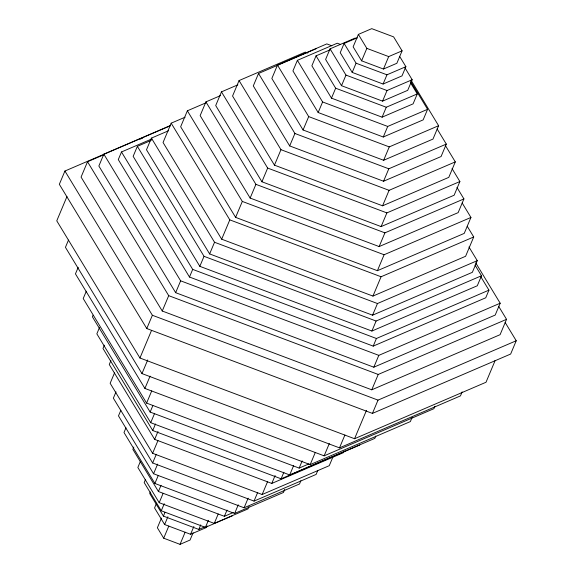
<?xml version="1.0" encoding="UTF-8"?>
<svg xmlns="http://www.w3.org/2000/svg" width="573" height="573" viewBox="0 0 573 573"><rect width="100%" height="100%" fill="white"/><g stroke="black" fill="none" stroke-linecap="round" stroke-linejoin="round"><path stroke-width="0.86" d="M170.417 125.702L64.921 171.026L59.334 184.313L146.781 328.551L372.436 413.412L510.65 354.042L516.237 340.756L505.128 322.434M66.969 196.553L56.763 220.827L139.941 358.01L354.558 438.725L486.011 382.255L495.194 360.41M103.971 154.674L87.519 161.744L81.065 177.093L162.252 311.017L371.77 389.812L500.093 334.682L506.546 319.333L498.66 306.319M170.267 125.623L103.842 154.158L98.857 166.012L175.653 292.681L373.825 367.207L495.201 315.064L500.186 303.217L475.662 262.771M68.474 240.101L65.437 247.328L141.975 373.582L339.495 447.864L460.463 395.893L462.153 391.875M151.881 138.91L121.49 151.967L118.289 159.595L189.484 277.031L373.209 346.121L485.739 297.781L488.941 290.153L480.625 276.43M78.207 267.319L75.45 273.873L144.905 388.437L324.139 455.843L433.919 408.685L434.95 406.228M151.251 140.378L137.362 146.344L133.151 156.35L199.834 266.33L371.898 331.044L477.288 285.769L481.492 275.763L475.01 265.07M86.308 291.199L83.214 298.554L146.602 403.106L310.172 464.624L410.354 421.585L412.073 417.502M168.577 130.737L151.401 138.114L146.495 149.782L209.632 253.925L372.565 315.193L472.353 272.325L477.259 260.665L468.958 246.984M185.115 117.193L171.177 123.181L163.054 142.505L221.679 239.192L372.951 296.083L465.598 256.281L473.721 236.957L467.26 226.299M93.077 315.222L92.403 316.819L150.147 412.059L299.149 468.098L309.019 463.858M206.208 102.703L187.364 110.797L180.66 126.748L235.61 217.375L377.399 270.7L464.237 233.39L470.942 217.446L462.167 202.978M99.466 327.606L96.844 333.844L150.706 422.688L289.702 474.953L374.828 438.388L375.809 436.046M220.584 95.584L205.922 101.887L200.156 115.61L250.143 198.065L379.14 246.576L458.149 212.633L463.922 198.91L456.975 187.457M104.365 345.197L102.99 348.463L152.74 430.524L281.114 478.799L359.744 445.02M237.874 84.818L221.465 91.866L215.713 105.561L261.911 181.763L381.117 226.593L454.131 195.228L459.89 181.534L452.04 168.584M110.926 360.575L109.271 364.514L154.66 439.384L271.788 483.433L343.528 452.613L344.187 451.037M114.507 372.93L110.152 383.28L152.611 453.3L262.162 494.506L329.267 465.677L332.942 456.925M307.78 53.053L305.287 52.114L239.063 80.564L232.559 96.042L274.46 165.153L382.578 205.807L448.795 177.365L455.306 161.887L445.636 145.936M116.011 391.868L113.361 398.171L152.647 462.97L254.032 501.103L316.124 474.423L317.779 470.483M146.781 328.551L152.368 315.265L64.921 171.026M316.031 48.769L258.53 73.473L253.295 85.914L289.68 145.929L383.566 181.24L441.074 156.536L446.303 144.088L437.092 128.896M139.941 358.01L151.501 330.499M162.252 311.017L168.706 295.661L87.519 161.744M120.846 410.275L118.489 415.883L153.564 473.749L244.091 507.793L299.536 483.97L300.882 480.761M175.653 292.681L180.638 280.827L103.842 154.158M141.975 373.582L147.712 359.93M331.803 45.776L326.818 43.899L277.475 65.1L271.846 78.48L303.067 129.978L383.638 160.282L432.98 139.081L438.61 125.702L411.063 80.256M125.981 427.802L123.997 432.515L154.896 483.476L234.622 513.458L283.456 492.479L284.774 489.342M189.484 277.031L192.693 269.396L121.49 151.967M144.905 388.437L150.076 376.146M199.834 266.33L204.038 256.324L137.362 146.344M146.602 403.106L151.752 390.85M209.632 253.925L214.538 242.257L151.401 138.114M133.838 447.019L132.864 449.354L158.427 491.519L224.387 516.323L233.275 512.506M221.679 239.192L229.802 219.867L171.177 123.181M340.591 44.472L337.253 43.219L297.38 60.344L292.932 70.916L318.165 112.53L383.273 137.011L423.146 119.886L427.587 109.314L410.619 81.323M150.147 412.059L152.833 405.67M235.61 217.375L242.315 201.431L187.364 110.797M150.706 422.688L154.638 413.326M250.143 198.065L255.916 184.341L205.922 101.887M152.74 430.524L155.491 423.977M140.471 461.244L137.849 467.482L159.194 502.693L214.266 523.4L248.002 508.91L248.983 506.575M261.911 181.763L267.663 168.068L221.465 91.866M154.66 439.384L157.976 431.505M330.736 49.55L316.052 55.853L311.877 65.795L331.488 98.148L382.098 117.178L413.097 103.863L417.273 93.922L410.433 82.634M152.611 453.3L157.962 440.573M274.46 165.153L280.963 149.675L239.063 80.564M145.499 479.443L144.181 482.573L161.278 510.787L205.413 527.382L232.445 515.772M152.647 462.97L156.293 454.303M356.886 38.678L355.21 38.047L330.062 48.848L325.607 59.449L341.515 85.692L382.571 101.135L407.718 90.326L412.173 79.726L404.903 67.736M289.68 145.929L294.916 133.488L258.53 73.473M153.564 473.749L157.611 464.123M150.348 491.963L149.703 493.489L163.427 516.115L198.824 529.431L204.439 527.01M303.067 129.978L308.697 116.598L277.475 65.1M154.896 483.476L158.198 475.619M357.273 37.797L344.108 43.448L340.233 52.673L352.202 72.413L383.086 84.03L402.002 75.901L405.885 66.683L399.897 56.813M158.427 491.519L161.042 485.295M318.165 112.53L322.606 101.958L297.38 60.344M156.2 504.054L154.56 507.95L164.623 524.546L190.573 534.301L206.473 527.475L207.125 525.914M159.194 502.693L163.126 493.332M331.488 98.148L335.663 88.206L316.052 55.853M358.369 34.401L353.14 46.843L361.606 60.817L383.466 69.039L396.853 63.288L402.088 50.839L393.615 36.873L371.755 28.65L358.369 34.401L366.842 48.376L388.695 56.591L402.088 50.839M161.278 510.787L164.243 503.731M341.515 85.692L345.97 75.092L330.062 48.848M161.457 518.049L157.374 527.769L163.706 538.205L180.037 544.35L190.043 540.053L193.108 532.761M163.427 516.115L165.024 512.298M352.202 72.413L356.077 63.195L344.108 43.448M164.623 524.546L167.896 516.746M361.606 60.817L366.842 48.376M163.706 538.205L168.813 526.057M180.037 544.35L185.143 532.202M383.466 69.039L388.695 56.591M190.573 534.301L193.853 526.508M383.086 84.03L386.961 74.805L405.885 66.683M198.824 529.431L200.743 524.847M382.571 101.135L387.026 90.534L412.173 79.726M205.413 527.382L208.379 520.327M382.098 117.178L386.274 107.237L417.273 93.922M214.266 523.4L218.198 514.045M383.273 137.011L387.713 126.447L427.587 109.314M224.387 516.323L227.001 510.106M234.622 513.458L238.253 504.82M383.638 160.282L389.26 146.896L438.61 125.702M244.091 507.793L248.138 498.166M383.566 181.24L388.802 168.791L446.303 144.088M254.032 501.103L257.671 492.429M382.578 205.807L389.081 190.336L455.306 161.887M262.162 494.506L267.519 481.771M271.788 483.433L275.104 475.547M381.117 226.593L386.875 212.898L459.89 181.534M281.114 478.799L283.864 472.259M379.14 246.576L384.913 232.853L463.922 198.91M289.702 474.953L293.634 465.598M377.399 270.7L384.096 254.749L470.942 217.446M299.149 468.098L302.172 460.907M372.951 296.083L381.074 276.759L473.721 236.957M372.565 315.193L377.464 303.532L477.259 260.665M310.172 464.624L315.322 452.369M371.898 331.044L376.103 321.038L481.492 275.763M324.139 455.843L329.31 443.552M373.209 346.121L376.418 338.493L488.941 290.153M339.495 447.864L344.896 435.014M373.825 367.207L378.81 355.36L500.186 303.217M371.77 389.812L378.223 374.455L506.546 319.333M354.558 438.725L366.462 410.404M372.436 413.412L378.022 400.126L516.237 340.756M140.163 139.132L142.627 138.072M356.077 63.195L386.961 74.805M345.97 75.092L387.026 90.534M335.663 88.206L386.274 107.237M322.606 101.958L387.713 126.447M308.697 116.598L389.26 146.896M294.916 133.488L388.802 168.791M280.963 149.675L389.081 190.336M267.663 168.068L386.875 212.898M255.916 184.341L384.913 232.853M242.315 201.431L384.096 254.749M229.802 219.867L381.074 276.759M214.538 242.257L377.464 303.532M204.038 256.324L376.103 321.038M192.693 269.396L376.418 338.493M180.638 280.827L378.81 355.36M168.706 295.661L378.223 374.455M152.368 315.265L378.022 400.126"/></g></svg>
